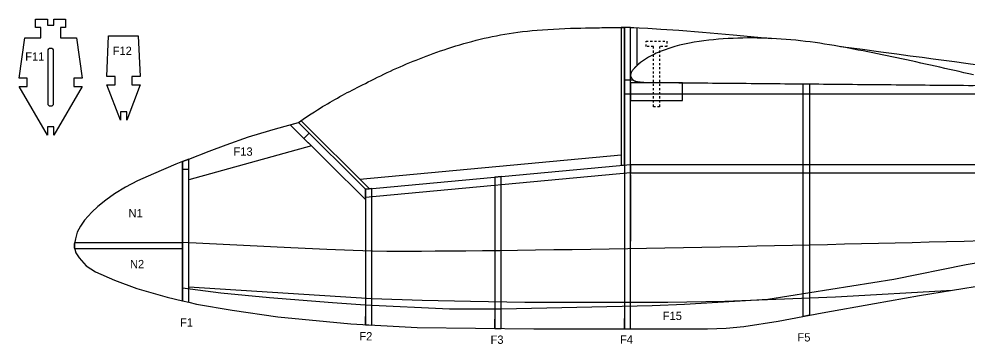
# Model space of a CAD drawing. Extents: x -88 to 2523, y 287 to 1193.
# Drawn here: x 864.2 to 1322.6, y 881.3 to 1037.7 of the extents above; entities that cross this region are included whole.
import ezdxf

# ---------------------------------------------------------------- set-up
doc = ezdxf.new("R2010")
doc.units = 0
doc.linetypes.add('JIS_02_1_0', pattern=[2, 1, -1])
doc.layers.get('0').update_dxf_attribs({"linetype": 'CONTINUOUS'})
doc.layers.add('SÄLJ', color=7, linetype='CONTINUOUS')

# ---------------------------------------------------------------- blocks, each defined once
blk = doc.blocks.new('*U1')
at = {"layer": 'SÄLJ', "color": 253}
blk.add_text('F13', height=4, dxfattribs=at).set_placement((967.61, 971.94))
blk = doc.blocks.new('*U2')
at = {"layer": 'SÄLJ', "color": 253}
blk.add_text('N1', height=4, dxfattribs=at).set_placement((917.01, 942.27))
blk = doc.blocks.new('*U3')
at = {"layer": 'SÄLJ', "color": 253}
blk.add_text('F1', height=4, dxfattribs=at).set_placement((941.83, 889.68))
blk = doc.blocks.new('*U4')
at = {"layer": 'SÄLJ', "color": 253}
blk.add_text('F2', height=4, dxfattribs=at).set_placement((1028.28, 883.04))
blk = doc.blocks.new('*U5')
at = {"layer": 'SÄLJ', "color": 253}
blk.add_text('F3', height=4, dxfattribs=at).set_placement((1091.53, 881.39))
blk = doc.blocks.new('*U6')
at = {"layer": 'SÄLJ', "color": 253}
blk.add_text('F4', height=4, dxfattribs=at).set_placement((1153.9, 881.5))
blk = doc.blocks.new('*U7')
at = {"layer": 'SÄLJ', "color": 253}
blk.add_text('F5', height=4, dxfattribs=at).set_placement((1239.48, 882.53))
blk = doc.blocks.new('*U15')
at = {"layer": 'SÄLJ', "color": 253}
blk.add_text('N2', height=4, dxfattribs=at).set_placement((917.71, 917.78))
blk = doc.blocks.new('*U16')
at = {"layer": 'SÄLJ', "color": 253}
blk.add_text('F15', height=4, dxfattribs=at).set_placement((1174.55, 892.87))
blk = doc.blocks.new('*U70')
at = {"layer": 'SÄLJ', "color": 253}
blk.add_text('F11', height=4, rotation=0.0245, dxfattribs=at).set_placement((867.21, 1017.67))
blk = doc.blocks.new('*U71')
at = {"layer": 'SÄLJ', "color": 253}
blk.add_text('F12', height=4, rotation=0.2094, dxfattribs=at).set_placement((909.39, 1020.42))

msp = doc.modelspace()

# ---------------------------------------------------------------- linework, layer by layer
at = {"layer": 'SÄLJ'}
for p, q in [((1162.02, 1033.55), (1162.02, 1015.26)), ((1000.16, 988.81), (1033.19, 956.08)), ((1001.58, 980.3), (1005.13, 976.78)), ((1028.58, 960.65), (1154.52, 972.34)), ((1159.02, 967.76), (1816.56, 967.76)), ((1159.02, 963.76), (1816.56, 963.76)), ((1159.02, 962.76), (1159.02, 930.76)), ((1031.24, 950.89), (1031.24, 925.89)), ((943.04, 902.14), (943.04, 905.14)), ((1242.19, 894.57), (1242.19, 898.57)), ((1031.24, 890.62), (1031.24, 894.62)), ((1093.63, 888.8), (1093.63, 893.3)), ((1156.02, 888.58), (1156.02, 893.58))]:
    msp.add_line(p, q, dxfattribs=at)
for points in [[(880.95, 1034.73), (880.95, 1037.73), (886.68, 1037.73), (886.68, 1033.73), (884.24, 1033.73), (884.24, 1028.73), (891.95, 1028.74), (894.7, 1009.22), (890.7, 1009.22), (890.71, 1005.22), (894.71, 1005.22), (880.97, 981.77), (880.97, 985.77), (877.97, 985.77), (877.97, 981.77), (864.22, 1005.21), (868.22, 1005.21), (868.22, 1009.21), (864.22, 1009.21), (866.96, 1028.72), (874.66, 1028.73), (874.66, 1033.73), (872.22, 1033.73), (872.22, 1037.73), (877.95, 1037.73), (877.95, 1034.73)], [(913.14, 993.01), (913.16, 989.01), (906.6, 1006.06), (910.6, 1006.07), (910.58, 1010.07), (906.58, 1010.06), (907.31, 1029.68), (921.71, 1029.73), (922.58, 1010.12), (918.58, 1010.1), (918.6, 1006.1), (922.6, 1006.12), (916.16, 989.02), (916.14, 993.02)], [(1159.02, 1007.07), (1159.02, 998.54), (1184.02, 998.54), (1184.02, 1007.07), (1159.02, 1007.07)], [(946.04, 960.36), (946.04, 965.36), (943.04, 965.36), (943.04, 969.16), (946.04, 970.36), (955.9, 974.21), (964.04, 977.18), (974.88, 980.96), (980.76, 982.87), (987.88, 984.93), (998.92, 987.94), (1004.08, 982.82), (1001.58, 980.3), (1005.13, 976.78)], [(1031.24, 950.89), (994.96, 986.86), (998.92, 987.94), (1031.24, 955.89)], [(943.04, 969.16), (939.77, 967.86), (929.04, 963.26), (921.29, 959.8), (915.5, 956.75), (910.28, 953.64), (906.04, 950.63), (902.17, 947.47), (899.36, 944.72), (895.82, 940.99), (893.82, 937.98), (892.23, 935.1), (891.39, 931.96), (891.04, 929.61), (891.04, 927.64), (891.66, 925.17), (893.16, 922.85), (896.58, 919.01), (901.14, 916.02), (910.19, 912.08), (920.96, 908.07), (935.56, 903.92), (943.04, 902.14)]]:
    msp.add_lwpolyline(points, close=True, dxfattribs=at)
for points in [[(998.92, 987.94), (1001.22, 989.55), (1003.24, 990.94), (1005.03, 992.12), (1006.61, 993.15), (1008.03, 994.04), (1009.33, 994.83), (1010.56, 995.56), (1011.75, 996.26), (1012.94, 996.95), (1014.13, 997.65), (1015.33, 998.34), (1016.52, 999.03), (1017.72, 999.71), (1018.91, 1000.38), (1020.09, 1001.04), (1021.28, 1001.69), (1022.45, 1002.31), (1023.63, 1002.93), (1024.82, 1003.54), (1026.02, 1004.16), (1027.25, 1004.78), (1028.51, 1005.41), (1029.81, 1006.06), (1031.16, 1006.74), (1032.56, 1007.45), (1034.01, 1008.18), (1035.5, 1008.93), (1037.02, 1009.69), (1038.56, 1010.45), (1040.12, 1011.21), (1041.68, 1011.96), (1043.25, 1012.7), (1044.81, 1013.42), (1046.36, 1014.11), (1047.92, 1014.79), (1049.47, 1015.45), (1051.02, 1016.1), (1052.58, 1016.74), (1054.15, 1017.38), (1055.73, 1018.01), (1057.32, 1018.64), (1058.93, 1019.26), (1060.56, 1019.89), (1062.22, 1020.51), (1063.91, 1021.13), (1065.62, 1021.75), (1067.38, 1022.37), (1069.17, 1022.98), (1071, 1023.59), (1072.88, 1024.19), (1074.78, 1024.78), (1076.71, 1025.36), (1078.65, 1025.92), (1080.61, 1026.47), (1082.57, 1027), (1084.53, 1027.51), (1086.48, 1027.99), (1088.44, 1028.45), (1090.39, 1028.88), (1092.36, 1029.29), (1094.34, 1029.69), (1096.35, 1030.06), (1098.39, 1030.41), (1100.46, 1030.75), (1102.58, 1031.07), (1104.74, 1031.37), (1106.97, 1031.66), (1109.25, 1031.93), (1111.6, 1032.17), (1114.03, 1032.4), (1116.54, 1032.6), (1119.14, 1032.78), (1121.82, 1032.94), (1124.55, 1033.07), (1127.29, 1033.18), (1129.98, 1033.28), (1132.59, 1033.35), (1135.06, 1033.42), (1137.35, 1033.47), (1139.41, 1033.51), (1141.22, 1033.54), (1142.77, 1033.56), (1144.1, 1033.58), (1145.23, 1033.59), (1146.17, 1033.59), (1146.96, 1033.6), (1147.61, 1033.6), (1148.14, 1033.6), (1148.58, 1033.6), (1148.94, 1033.6), (1149.23, 1033.6), (1149.46, 1033.6), (1149.63, 1033.6), (1149.77, 1033.6), (1149.86, 1033.6), (1149.94, 1033.6), (1150, 1033.6), (1150.06, 1033.6), (1150.13, 1033.6), (1150.21, 1033.6), (1150.32, 1033.6), (1150.46, 1033.6), (1150.65, 1033.6), (1150.89, 1033.6), (1151.19, 1033.6), (1151.57, 1033.6), (1152.04, 1033.6), (1152.6, 1033.6), (1153.27, 1033.6), (1154.06, 1033.6), (1154.97, 1033.6), (1156.02, 1033.6)], [(1156.02, 1033.6), (1154.52, 1033.6), (1154.52, 967.34), (1156.02, 967.48), (1156.02, 1033.6)], [(1156.02, 1033.6), (1156.02, 888.58), (1159.02, 888.58), (1159.02, 1033.6), (1156.02, 1033.6)], [(1159.02, 1033.6), (1160.56, 1033.59), (1163.2, 1033.52), (1167.39, 1033.32), (1173.58, 1032.94), (1182.21, 1032.32), (1193.71, 1031.38), (1208.54, 1030.08), (1227.14, 1028.35)], [(1345.24, 1013.26), (1342.24, 1013.46), (1338.51, 1013.95), (1332.35, 1014.77), (1326.37, 1015.57), (1320.64, 1016.34), (1315.19, 1017.07), (1310.04, 1017.76), (1304.95, 1018.45), (1299.65, 1019.15), (1293.86, 1019.93), (1287.29, 1020.8), (1279.69, 1021.82), (1270.75, 1023), (1260.21, 1024.41)], [(1348.24, 1001.54), (1156.02, 1001.54), (1156.02, 1008.54), (1160.11, 1008.54), (1160.17, 1008.48), (1160.33, 1008.36), (1160.48, 1008.24), (1160.65, 1008.13), (1160.82, 1008.04), (1160.93, 1007.98), (1161.04, 1007.93), (1161.15, 1007.89), (1161.27, 1007.85), (1161.38, 1007.81), (1161.49, 1007.78), (1161.61, 1007.74), (1161.73, 1007.72), (1161.84, 1007.69), (1161.96, 1007.67), (1162.08, 1007.65), (1162.2, 1007.63), (1162.32, 1007.61), (1162.43, 1007.59), (1162.55, 1007.57), (1162.67, 1007.56), (1163.6, 1007.45), (1164.53, 1007.35), (1165.46, 1007.28), (1166.39, 1007.23), (1167.32, 1007.21), (1168.25, 1007.21), (1169.18, 1007.21), (1170.11, 1007.22), (1171.05, 1007.21), (1171.98, 1007.2), (1172.91, 1007.18), (1173.84, 1007.17), (1174.77, 1007.15), (1176.63, 1007.14), (1177.56, 1007.13), (1184.55, 1007.07), (1193.86, 1006.98), (1203.17, 1006.9), (1221.8, 1006.73), (1235.76, 1006.6), (1256.72, 1006.41), (1280, 1006.19), (1296.29, 1006.04), (1314.92, 1005.87), (1328.88, 1005.74)], [(1242.19, 1006.54), (1245.19, 1006.51), (1245.19, 895.12), (1242.19, 894.57), (1242.19, 1006.54)], [(943.04, 969.16), (943.04, 902.14), (946.04, 901.42), (946.04, 970.36), (943.04, 969.16)], [(1159.02, 963.76), (1031.24, 951.89), (1031.24, 955.89), (1159.02, 967.76), (1159.02, 963.76)], [(1093.63, 961.69), (1093.63, 888.8), (1096.63, 888.76), (1096.63, 961.97), (1093.63, 961.69)], [(1031.24, 955.89), (1031.24, 890.62), (1034.24, 890.46), (1034.24, 956.17), (1031.24, 955.89)], [(1328.37, 930.96), (1319.75, 930.73), (1311.3, 930.51), (1302.99, 930.3), (1294.77, 930.09), (1286.62, 929.89), (1278.5, 929.69), (1270.36, 929.49), (1262.18, 929.3), (1253.92, 929.11), (1245.54, 928.91), (1237.06, 928.72), (1228.47, 928.53), (1219.81, 928.35), (1211.06, 928.16), (1202.26, 927.98), (1193.4, 927.81), (1184.5, 927.63), (1175.58, 927.46), (1166.63, 927.3), (1157.68, 927.14), (1148.74, 926.99), (1139.81, 926.85), (1130.91, 926.71), (1122.05, 926.58), (1113.24, 926.46), (1104.5, 926.35), (1095.92, 926.24), (1087.57, 926.15), (1079.54, 926.06), (1071.93, 925.99), (1064.81, 925.93), (1058.28, 925.87), (1052.42, 925.83), (1047.14, 925.81), (1041.56, 925.84), (1034.64, 925.99), (1025.32, 926.3), (1012.55, 926.82), (995.28, 927.59), (972.46, 928.68), (943.04, 930.12)], [(943.04, 930.12), (943.04, 927.12), (891.17, 927.12), (891.04, 927.64), (891.04, 929.61), (891.12, 930.12), (943.04, 930.12)], [(1342.01, 923.03), (1320.78, 919.38), (1285.88, 912.33), (1225.21, 902.77), (1185.01, 900.33), (1169.5, 899.74), (1096.72, 898.16), (1071.68, 898.16), (1031.13, 900.02), (1015.36, 901.06), (984.94, 903.47), (961.46, 905.77), (943.04, 908.14), (943.04, 905.14), (943.04, 902.14), (946.04, 901.42), (949.81, 900.52), (966.98, 897.53), (988.92, 894.47), (1024.11, 891.02), (1056.09, 889.23), (1112.44, 888.58), (1196.02, 888.58), (1205.16, 888.9), (1213.68, 889.66), (1230.22, 892.36), (1251.3, 896.24), (1276.58, 900.85), (1298.32, 904.63), (1330.11, 909.81)], [(946.04, 901.42), (949.81, 900.52), (966.98, 897.53), (988.92, 894.47), (1024.11, 891.02), (1056.09, 889.23), (1112.44, 888.58), (1196.02, 888.58), (1205.16, 888.9), (1213.68, 889.66), (1230.22, 892.36), (1251.3, 896.24), (1276.58, 900.85), (1298.32, 904.63), (1330.11, 909.81), (1354.67, 914.54), (1430.13, 919.61)], [(946.04, 908.81), (1034.24, 903.21), (1058.57, 902.37), (1081.84, 901.92), (1108.05, 901.42), (1148.15, 901.42), (1176.96, 901.42), (1204.48, 901.98), (1257.86, 903.95), (1314.21, 907.22)], [(943.04, 902.14), (943.04, 905.14)]]:
    msp.add_lwpolyline(points, dxfattribs=at)
at = {"layer": 'SÄLJ', "linetype": 'CONTINUOUS'}
msp.add_lwpolyline([(1324.36, 1010.84), (1322.05, 1011.37), (1319.73, 1011.9), (1317.42, 1012.42), (1315.1, 1012.94), (1312.79, 1013.46), (1310.47, 1013.98), (1308.16, 1014.5), (1305.84, 1015.02), (1303.53, 1015.53), (1301.21, 1016.05), (1298.9, 1016.56), (1296.58, 1017.07), (1294.27, 1017.58), (1291.95, 1018.08), (1289.63, 1018.58), (1287.32, 1019.07), (1285, 1019.56), (1282.69, 1020.05), (1280.37, 1020.53), (1278.06, 1021), (1275.74, 1021.47), (1273.42, 1021.93), (1271.11, 1022.38), (1268.79, 1022.82), (1266.47, 1023.26), (1264.16, 1023.69), (1261.84, 1024.12), (1259.52, 1024.53), (1257.2, 1024.93), (1254.89, 1025.32), (1252.56, 1025.7), (1250.25, 1026.05), (1247.93, 1026.39), (1245.61, 1026.7), (1243.28, 1026.99), (1240.96, 1027.25), (1238.64, 1027.49), (1236.32, 1027.71), (1233.99, 1027.91), (1231.67, 1028.08), (1229.35, 1028.23), (1227.02, 1028.36), (1224.69, 1028.46), (1222.37, 1028.54), (1220.04, 1028.59), (1217.71, 1028.61), (1215.38, 1028.61), (1213.05, 1028.58), (1210.72, 1028.52), (1208.39, 1028.43), (1206.06, 1028.31), (1203.72, 1028.17), (1201.39, 1027.99), (1199.06, 1027.78), (1196.73, 1027.53), (1194.38, 1027.25), (1192.04, 1026.92), (1189.7, 1026.55), (1187.38, 1026.13), (1185.01, 1025.63), (1182.65, 1025.08), (1180.32, 1024.45), (1178, 1023.76), (1177.05, 1023.45), (1176.11, 1023.12), (1175.17, 1022.78), (1174.24, 1022.43), (1173.29, 1022.04), (1172.34, 1021.65), (1171.4, 1021.23), (1170.47, 1020.79), (1169.51, 1020.32), (1168.56, 1019.83), (1167.62, 1019.31), (1166.69, 1018.76), (1165.7, 1018.13), (1164.74, 1017.47), (1163.8, 1016.77), (1162.89, 1016.03), (1162.77, 1015.93), (1162.65, 1015.82), (1162.53, 1015.72), (1162.41, 1015.61), (1162.29, 1015.51), (1162.17, 1015.4), (1162.05, 1015.29), (1161.93, 1015.18), (1161.81, 1015.07), (1161.7, 1014.95), (1161.58, 1014.84), (1161.46, 1014.72), (1161.34, 1014.6), (1161.22, 1014.48), (1161.1, 1014.36), (1160.98, 1014.24), (1160.83, 1014.07), (1160.67, 1013.91), (1160.52, 1013.74), (1160.37, 1013.56), (1160.22, 1013.39), (1160.07, 1013.21), (1159.93, 1013.02), (1159.8, 1012.84), (1159.67, 1012.65), (1159.55, 1012.46), (1159.44, 1012.27), (1159.34, 1012.07), (1159.25, 1011.88), (1159.18, 1011.68), (1159.11, 1011.48), (1159.06, 1011.28), (1159.03, 1011.08), (1159.01, 1010.87), (1159.01, 1010.67), (1159.02, 1010.47), (1159.05, 1010.28), (1159.1, 1010.1), (1159.16, 1009.92), (1159.23, 1009.75), (1159.31, 1009.57), (1159.41, 1009.39), (1159.51, 1009.23), (1159.63, 1009.07), (1159.75, 1008.91), (1159.88, 1008.76), (1160.02, 1008.62), (1160.17, 1008.48), (1160.33, 1008.36), (1160.48, 1008.24), (1160.65, 1008.13), (1160.82, 1008.04), (1160.93, 1007.98), (1161.04, 1007.93), (1161.15, 1007.89), (1161.27, 1007.85), (1161.38, 1007.81), (1161.49, 1007.78), (1161.61, 1007.74), (1161.73, 1007.72), (1161.84, 1007.69), (1161.96, 1007.67), (1162.08, 1007.65), (1162.2, 1007.63), (1162.32, 1007.61), (1162.43, 1007.59), (1162.55, 1007.57), (1162.67, 1007.56), (1163.6, 1007.45), (1164.53, 1007.35), (1165.46, 1007.28), (1166.39, 1007.23), (1167.32, 1007.21), (1168.25, 1007.21), (1169.18, 1007.21), (1170.11, 1007.22), (1171.05, 1007.21), (1171.98, 1007.2), (1172.91, 1007.18), (1173.84, 1007.17), (1174.77, 1007.15), (1175.7, 1007.15), (1176.63, 1007.14), (1177.56, 1007.13), (1179.89, 1007.11), (1182.22, 1007.09), (1184.55, 1007.07), (1186.88, 1007.05), (1189.2, 1007.02), (1191.53, 1007), (1193.86, 1006.98), (1196.19, 1006.96), (1198.52, 1006.94), (1200.84, 1006.92), (1203.17, 1006.9), (1205.5, 1006.88), (1207.83, 1006.85), (1210.16, 1006.83), (1212.48, 1006.81), (1214.81, 1006.79), (1217.14, 1006.77), (1219.47, 1006.75), (1221.8, 1006.73), (1224.12, 1006.7), (1226.45, 1006.68), (1228.78, 1006.66), (1231.11, 1006.64), (1233.44, 1006.62), (1235.76, 1006.6), (1238.09, 1006.58), (1240.42, 1006.55), (1242.75, 1006.53), (1245.08, 1006.51), (1247.4, 1006.49), (1249.73, 1006.47), (1252.06, 1006.45), (1254.39, 1006.43), (1256.72, 1006.41), (1259.04, 1006.38), (1261.37, 1006.36), (1263.7, 1006.34), (1266.03, 1006.32), (1268.36, 1006.3), (1270.68, 1006.28), (1273.01, 1006.26), (1275.34, 1006.23), (1277.67, 1006.21), (1280, 1006.19), (1282.32, 1006.17), (1284.65, 1006.15), (1286.98, 1006.13), (1289.31, 1006.11), (1291.64, 1006.08), (1293.96, 1006.06), (1296.29, 1006.04), (1298.62, 1006.02), (1300.95, 1006), (1303.28, 1005.98), (1305.6, 1005.96), (1307.93, 1005.93), (1310.26, 1005.91), (1312.59, 1005.89), (1314.92, 1005.87), (1317.24, 1005.85), (1319.57, 1005.83), (1321.9, 1005.81), (1324.23, 1005.78)], dxfattribs=at)
at = {"layer": 'SÄLJ', "linetype": 'JIS_02_1_0'}
msp.add_lwpolyline([(1166.52, 1027.04), (1176.52, 1027.04), (1176.52, 1024.54), (1173.02, 1024.54), (1173.02, 995.54), (1170.02, 995.54), (1170.02, 1024.54), (1166.52, 1024.54)], close=True, dxfattribs=at)
at = {"layer": 'SÄLJ'}
msp.add_lwpolyline([(878.21, 1022.53, -0.414214), (879.41, 1023.73), (879.5, 1023.73, -0.414214), (880.7, 1022.53), (880.71, 996.97, -0.414214), (879.51, 995.77), (879.42, 995.77, -0.414214), (878.22, 996.97)], format="xyb", close=True, dxfattribs=at)

# ---------------------------------------------------------------- block references
for name in ['*U71', '*U70', '*U1', '*U2', '*U15', '*U16', '*U3', '*U4', '*U5', '*U6', '*U7']:
    msp.add_blockref(name, (0, 0))

doc.saveas('drawing.dxf')
